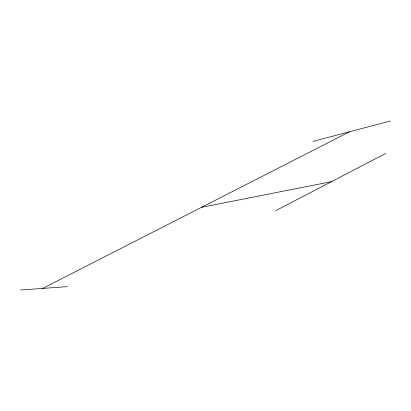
<?xml version="1.0" encoding="UTF-8"?>
<svg xmlns="http://www.w3.org/2000/svg" width="411" height="411" viewBox="0 0 411 411"><rect width="100%" height="100%" fill="white"/><g stroke="black" fill="none" stroke-linecap="round" stroke-linejoin="round"><path stroke-width="0.62" d="M275.668 210.684L385.78 153.421M42.616 288.419L349.561 131.767M312.93 141.41L390.45 120.998M201.513 207.319L331.446 181.677M20.55 290.002L67.45 286.637"/></g></svg>
